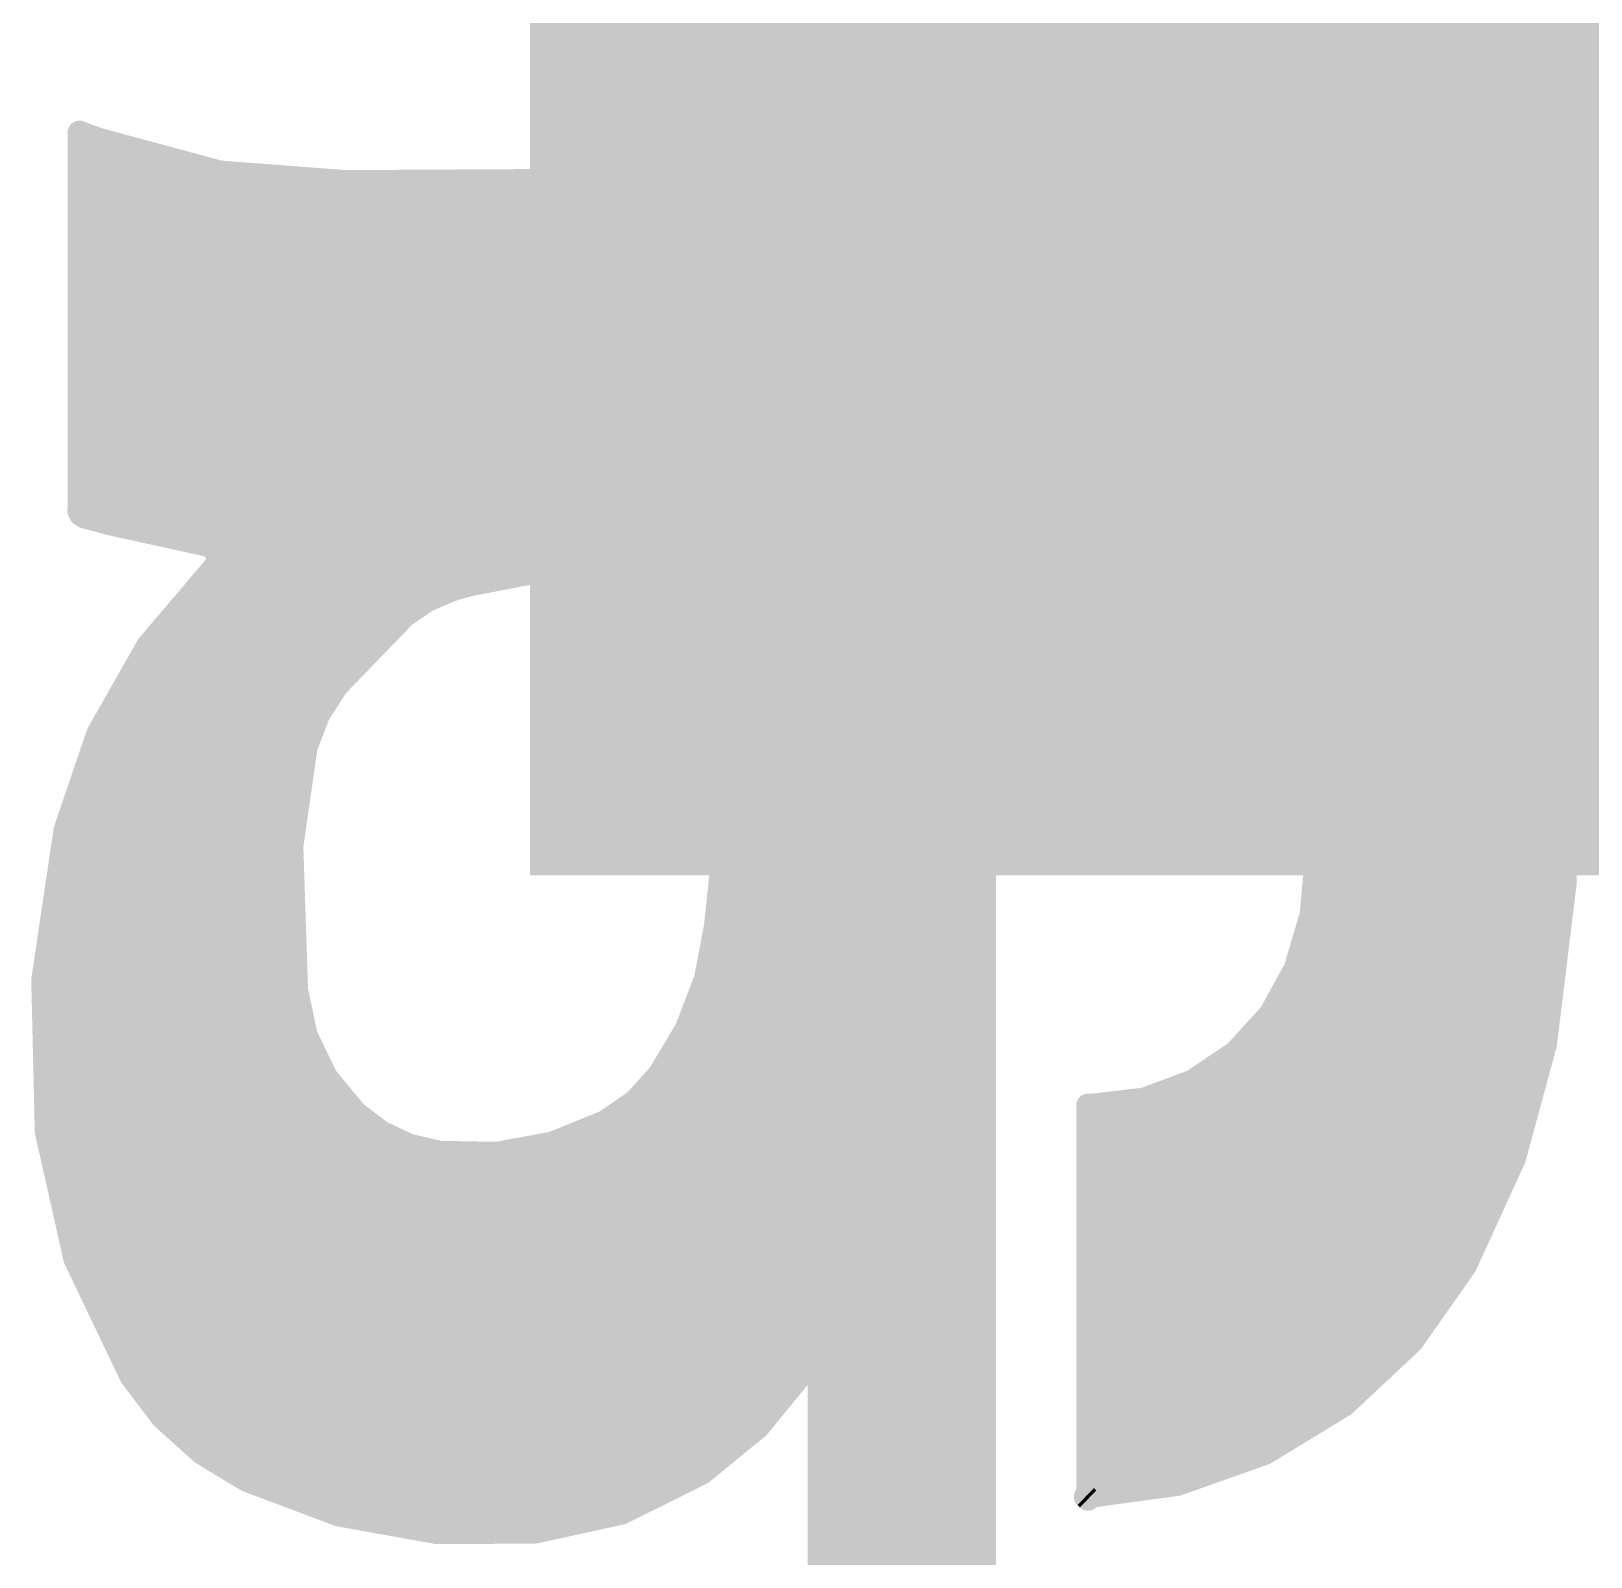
# Model space of a CAD drawing. Extents: x -0.9 to 39.5, y -0.1 to 25.5.
# Drawn here: x 5.792 to 7.474, y 6.465 to 8.11 of the extents above; entities that cross this region are included whole.
import ezdxf

# ---------------------------------------------------------------- set-up
doc = ezdxf.new("R2010")
doc.units = 0
for name, color, linetype in [('1', 12, 'CONTINUOUS'), ('16', 132, 'CONTINUOUS'), ('22', 40, 'CONTINUOUS')]:
    doc.layers.add(name, color=color, linetype=linetype)

# ---------------------------------------------------------------- blocks, each defined once
blk = doc.blocks.new('RECT')
blk.add_solid([(-0.5, -0.5), (0.5, -0.5), (-0.5, 0.5), (0.5, 0.5)])

msp = doc.modelspace()

# ---------------------------------------------------------------- linework, layer by layer
at = {"layer": '16', "const_width": 0.2032}
msp.add_lwpolyline([(6.731, 20.447), (6.731, 4.572)], dxfattribs=at)
at = {"layer": '22', "const_width": 0.0127}
for points in [[(5.8509, 8.001, 1), (5.8381, 8.001)], [(5.8467, 8.007, 1), (5.8423, 7.995)], [(5.8666, 7.9995, 1), (5.8632, 7.9873)], [(5.8627, 7.9874, 1), (5.8671, 7.9994)], [(5.8445, 7.982, 1), (5.8445, 7.9692)], [(5.931, 7.9692, 1), (5.931, 7.982)], [(5.9966, 7.9644, 1), (5.9956, 7.9517)], [(5.9945, 7.9519, 1), (5.9978, 7.9642)], [(5.8445, 7.9566, 1), (5.8445, 7.9439)], [(6.0989, 7.9439, 1), (6.0989, 7.9566)], [(6.1316, 7.954, 1), (6.1316, 7.9414)], [(6.1311, 7.9414, 1), (6.1321, 7.954)], [(6.5723, 7.9502, 1), (6.5595, 7.9502)], [(6.5659, 7.9439, 1), (6.5659, 7.9565)], [(6.5761, 7.9541, 1), (6.5761, 7.9413)], [(6.5825, 7.9477, 1), (6.5697, 7.9477)], [(7.0595, 7.954, 1), (7.0579, 7.9414)], [(7.0587, 7.9413, 1), (7.0587, 7.9541)], [(5.8445, 7.9312, 1), (5.8445, 7.9184)], [(6.5659, 7.9184, 1), (6.5659, 7.9312)], [(6.5761, 7.9312, 1), (6.5761, 7.9184)], [(7.1345, 7.9445, 1), (7.1299, 7.9327)], [(7.1314, 7.9323, 1), (7.133, 7.9449)], [(7.1679, 7.9184, 1), (7.1679, 7.9312)], [(7.205, 7.9171, 1), (7.1976, 7.9067)], [(7.199, 7.906, 1), (7.2036, 7.9178)], [(5.8445, 7.9058, 1), (5.8445, 7.893)], [(6.5659, 7.893, 1), (6.5659, 7.9058)], [(6.5761, 7.9058, 1), (6.5761, 7.893)], [(7.219, 7.893, 1), (7.219, 7.9058)], [(5.8445, 7.8804, 1), (5.8445, 7.8677)], [(6.5659, 7.8677, 1), (6.5659, 7.8804)], [(6.5761, 7.8804, 1), (6.5761, 7.8677)], [(7.255, 7.8677, 1), (7.255, 7.8804)], [(7.2666, 7.8733, 1), (7.257, 7.865)], [(7.2581, 7.864, 1), (7.2655, 7.8744)], [(5.8445, 7.855, 1), (5.8445, 7.8422)], [(6.5659, 7.8422, 1), (6.5659, 7.855)], [(6.5761, 7.855, 1), (6.5761, 7.8422)], [(7.2795, 7.8422, 1), (7.2795, 7.855)], [(5.8445, 7.8296, 1), (5.8445, 7.8168)], [(6.5659, 7.8168, 1), (6.5659, 7.8296)], [(6.5761, 7.8296, 1), (6.5761, 7.8168)], [(7.3013, 7.8168, 1), (7.3013, 7.8296)], [(7.3157, 7.816, 1), (7.3045, 7.81)], [(7.3053, 7.8089, 1), (7.3149, 7.8171)], [(5.8445, 7.8042, 1), (5.8445, 7.7915)], [(6.5659, 7.7915, 1), (6.5659, 7.8042)], [(6.5761, 7.8042, 1), (6.5761, 7.7915)], [(7.3182, 7.7915, 1), (7.3182, 7.8042)], [(5.8445, 7.7788, 1), (5.8445, 7.766)], [(6.5659, 7.766, 1), (6.5659, 7.7788)], [(6.5761, 7.7788, 1), (6.5761, 7.766)], [(7.3317, 7.766, 1), (7.3317, 7.7788)], [(5.8445, 7.7534, 1), (5.8445, 7.7407)], [(6.5659, 7.7407, 1), (6.5659, 7.7534)], [(6.5761, 7.7534, 1), (6.5761, 7.7407)], [(7.3452, 7.7407, 1), (7.3452, 7.7534)], [(5.8445, 7.728, 1), (5.8445, 7.7153)], [(6.5659, 7.7153, 1), (6.5659, 7.728)], [(6.5761, 7.728, 1), (6.5761, 7.7153)], [(7.3587, 7.7153, 1), (7.3587, 7.728)], [(5.8445, 7.7026, 1), (5.8445, 7.6898)], [(6.5659, 7.6898, 1), (6.5659, 7.7026)], [(6.5761, 7.7026, 1), (6.5761, 7.6898)], [(7.3722, 7.6898, 1), (7.3722, 7.7026)], [(5.8445, 7.6772, 1), (5.8445, 7.6645)], [(6.5659, 7.6645, 1), (6.5659, 7.6772)], [(6.5761, 7.6772, 1), (6.5761, 7.6645)], [(7.3855, 7.6845, 1), (7.3733, 7.6808)], [(7.3738, 7.6797, 1), (7.385, 7.6857)], [(7.383, 7.6645, 1), (7.383, 7.6772)], [(5.8445, 7.6518, 1), (5.8445, 7.6391)], [(6.5659, 7.6391, 1), (6.5659, 7.6518)], [(6.5761, 7.6518, 1), (6.5761, 7.6391)], [(7.3906, 7.6391, 1), (7.3906, 7.6518)], [(5.8445, 7.6264, 1), (5.8445, 7.6136)], [(6.5659, 7.6136, 1), (6.5659, 7.6264)], [(6.5761, 7.6264, 1), (6.5761, 7.6136)], [(7.3982, 7.6136, 1), (7.3982, 7.6264)], [(5.8378, 7.5935, 1), (5.8505, 7.5924)], [(5.8498, 7.5958, 1), (5.8385, 7.5901)], [(5.8443, 7.601, 1), (5.8443, 7.5883)], [(5.8381, 7.5971, 1), (5.8509, 7.5971)], [(5.8508, 7.5966, 1), (5.8382, 7.5976)], [(5.8494, 7.5946, 1), (5.8427, 7.5838)], [(5.8513, 7.5931, 1), (5.8479, 7.5809)], [(6.5659, 7.5883, 1), (6.5659, 7.601)], [(6.5761, 7.601, 1), (6.5761, 7.5883)], [(7.4059, 7.5883, 1), (7.4059, 7.601)], [(5.8404, 7.5863, 1), (5.8517, 7.5921)], [(5.8463, 7.5816, 1), (5.8529, 7.5924)], [(5.879, 7.5856, 1), (5.8762, 7.5732)], [(5.8759, 7.5733, 1), (5.8793, 7.5855)], [(5.924, 7.5756, 1), (5.924, 7.5629)], [(5.9842, 7.5623, 1), (5.9792, 7.5507)], [(5.9803, 7.5503, 1), (5.9831, 7.5627)], [(5.9924, 7.5582, 1), (5.9829, 7.5497)], [(5.9851, 7.5481, 1), (5.9902, 7.5598)], [(6.5659, 7.5629, 1), (6.5659, 7.5756)], [(6.5761, 7.5756, 1), (6.5761, 7.5629)], [(7.4135, 7.5629, 1), (7.4135, 7.5756)], [(5.998, 7.5509, 1), (5.9859, 7.5473)], [(5.9935, 7.5502, 1), (5.9935, 7.5374)], [(5.9872, 7.5449, 1), (5.9967, 7.5533)], [(6.0001, 7.542, 1), (5.9875, 7.5438)], [(5.9982, 7.533, 1), (5.9876, 7.54)], [(5.9877, 7.5411, 1), (5.9999, 7.5447)], [(6.4821, 7.5477, 1), (6.4821, 7.535)], [(6.4825, 7.535, 1), (6.4817, 7.5476)], [(6.5659, 7.5374, 1), (6.5659, 7.5502)], [(6.5659, 7.535, 1), (6.5659, 7.5477)], [(6.5761, 7.5502, 1), (6.5761, 7.5374)], [(6.5761, 7.5477, 1), (6.5761, 7.535)], [(6.6434, 7.5413, 1), (6.6307, 7.5413)], [(6.6405, 7.5309, 1), (6.6335, 7.5415)], [(6.637, 7.535, 1), (6.637, 7.5477)], [(6.9329, 7.5466, 1), (6.9329, 7.5339)], [(6.9342, 7.5341, 1), (6.9316, 7.5465)], [(6.9901, 7.5465, 1), (6.9875, 7.5341)], [(6.9888, 7.5339, 1), (6.9888, 7.5466)], [(7.4282, 7.5421, 1), (7.4156, 7.5405)], [(7.4158, 7.5395, 1), (7.428, 7.5431)], [(7.4211, 7.5374, 1), (7.4211, 7.5502)], [(5.984, 7.5346, 1), (5.9946, 7.5276)], [(5.9941, 7.527, 1), (5.9845, 7.5352)], [(5.9866, 7.5374, 1), (5.9991, 7.5356)], [(6.3716, 7.5406, 1), (6.3724, 7.5279)], [(6.3732, 7.528, 1), (6.3707, 7.5405)], [(6.5595, 7.5413, 1), (6.5723, 7.5413)], [(6.5697, 7.5413, 1), (6.5825, 7.5413)], [(6.6141, 7.5287, 1), (6.6211, 7.5181)], [(6.6223, 7.5191, 1), (6.6128, 7.5276)], [(6.6307, 7.5362, 1), (6.6434, 7.5362)], [(6.8637, 7.5292, 1), (6.8688, 7.5175)], [(6.8699, 7.5181, 1), (6.8627, 7.5286)], [(6.877, 7.5348, 1), (6.8796, 7.5224)], [(6.8808, 7.5228, 1), (6.8758, 7.5344)], [(7.046, 7.5344, 1), (7.0408, 7.5228)], [(7.0421, 7.5224, 1), (7.0447, 7.5348)], [(5.9785, 7.5248, 1), (5.9785, 7.5121)], [(6.2441, 7.5143, 1), (6.2477, 7.5021)], [(6.2484, 7.5024, 1), (6.2434, 7.514)], [(6.2624, 7.5195, 1), (6.2648, 7.5071)], [(6.2654, 7.5072, 1), (6.2618, 7.5194)], [(6.29, 7.5121, 1), (6.29, 7.5248)], [(6.5973, 7.5103, 1), (6.6067, 7.5018)], [(6.6076, 7.5032, 1), (6.5964, 7.509)], [(6.6131, 7.5248, 1), (6.6131, 7.5121)], [(6.8519, 7.5211, 1), (6.8591, 7.5107)], [(6.8602, 7.5116, 1), (6.8508, 7.5202)], [(6.8591, 7.5121, 1), (6.8591, 7.5248)], [(7.0664, 7.5248, 1), (7.0664, 7.5121)], [(7.0808, 7.5188, 1), (7.0735, 7.5085)], [(7.0746, 7.5078, 1), (7.0797, 7.5194)], [(7.4249, 7.5121, 1), (7.4249, 7.5248)], [(5.9569, 7.4994, 1), (5.9569, 7.4867)], [(6.2166, 7.5026, 1), (6.2216, 7.4909)], [(6.2137, 7.4867, 1), (6.2137, 7.4994)], [(6.2227, 7.4915, 1), (6.2155, 7.502)], [(6.5974, 7.4836, 1), (6.5852, 7.4872)], [(6.5952, 7.4994, 1), (6.5952, 7.4867)], [(6.833, 7.4822, 1), (6.822, 7.4886)], [(6.8345, 7.4867, 1), (6.8345, 7.4994)], [(7.106, 7.4994, 1), (7.106, 7.4867)], [(7.1119, 7.4965, 1), (7.1025, 7.4879)], [(7.1035, 7.487, 1), (7.1109, 7.4973)], [(7.4283, 7.4867, 1), (7.4283, 7.4994)], [(6.1915, 7.4855, 1), (6.1987, 7.4751)], [(6.1997, 7.4759, 1), (6.1905, 7.4847)], [(6.5857, 7.4883, 1), (6.5969, 7.4825)], [(6.8228, 7.4897, 1), (6.8322, 7.4811)], [(5.9353, 7.474, 1), (5.9353, 7.4612)], [(6.1828, 7.4612, 1), (6.1828, 7.474)], [(6.586, 7.474, 1), (6.586, 7.4612)], [(6.8172, 7.4612, 1), (6.8172, 7.474)], [(7.13, 7.474, 1), (7.13, 7.4612)], [(7.1377, 7.4684, 1), (7.1269, 7.4618)], [(7.1276, 7.4608, 1), (7.137, 7.4694)], [(7.4316, 7.4612, 1), (7.4316, 7.474)], [(5.9153, 7.4486, 1), (5.9153, 7.4359)], [(5.9136, 7.4519, 1), (5.9233, 7.4437)], [(5.924, 7.4447, 1), (5.9129, 7.4509)], [(6.1583, 7.4359, 1), (6.1583, 7.4486)], [(6.5784, 7.4486, 1), (6.5784, 7.4359)], [(6.796, 7.4436, 1), (6.8071, 7.4372)], [(6.8075, 7.4383, 1), (6.7956, 7.4425)], [(6.8026, 7.4359, 1), (6.8026, 7.4486)], [(7.1463, 7.4486, 1), (7.1463, 7.4359)], [(7.435, 7.4359, 1), (7.435, 7.4486)], [(7.1588, 7.4337, 1), (7.1469, 7.4293)], [(7.1474, 7.4282, 1), (7.1583, 7.4348)], [(5.9009, 7.4232, 1), (5.9009, 7.4104)], [(6.1168, 7.4085, 1), (6.126, 7.3997)], [(6.1268, 7.4007, 1), (6.116, 7.4075)], [(6.1337, 7.4104, 1), (6.1337, 7.4232)], [(6.5708, 7.4232, 1), (6.5708, 7.4104)], [(6.7932, 7.4104, 1), (6.7932, 7.4232)], [(7.1583, 7.4232, 1), (7.1583, 7.4104)], [(7.4384, 7.4104, 1), (7.4384, 7.4232)], [(5.8865, 7.3978, 1), (5.8865, 7.385)], [(6.1134, 7.385, 1), (6.1134, 7.3978)], [(6.5688, 7.3879, 1), (6.5563, 7.39)], [(6.5565, 7.3908, 1), (6.5686, 7.3872)], [(6.5633, 7.3978, 1), (6.5633, 7.385)], [(6.7906, 7.3903, 1), (6.778, 7.3925)], [(6.7783, 7.3935, 1), (6.7903, 7.3893)], [(6.7843, 7.385, 1), (6.7843, 7.3978)], [(7.1729, 7.3957, 1), (7.1603, 7.3936)], [(7.1606, 7.3924, 1), (7.1725, 7.3969)], [(7.1671, 7.3978, 1), (7.1671, 7.385)], [(7.4417, 7.385, 1), (7.4417, 7.3978)], [(6.0962, 7.3762, 1), (6.1069, 7.3694)], [(6.1075, 7.3705, 1), (6.0956, 7.375)], [(5.8705, 7.3507, 1), (5.8585, 7.3548)], [(5.872, 7.3724, 1), (5.872, 7.3597)], [(6.099, 7.3597, 1), (6.099, 7.3724)], [(6.5586, 7.3724, 1), (6.5586, 7.3597)], [(6.7799, 7.3597, 1), (6.7799, 7.3724)], [(7.1713, 7.3724, 1), (7.1713, 7.3597)], [(7.1793, 7.356, 1), (7.1667, 7.3556)], [(7.4512, 7.3675, 1), (7.4385, 7.3674)], [(7.4386, 7.3666, 1), (7.4512, 7.3683)], [(7.4449, 7.3597, 1), (7.4449, 7.3724)], [(5.8604, 7.347, 1), (5.8604, 7.3342)], [(5.859, 7.3559, 1), (5.87, 7.3496)], [(6.0947, 7.3372, 1), (6.0821, 7.339)], [(6.0825, 7.3404, 1), (6.0943, 7.3358)], [(6.0894, 7.3342, 1), (6.0894, 7.347)], [(6.5543, 7.347, 1), (6.5543, 7.3342)], [(6.7755, 7.3342, 1), (6.7755, 7.347)], [(7.1667, 7.3548, 1), (7.1793, 7.3568)], [(7.1736, 7.347, 1), (7.1736, 7.3342)], [(7.445, 7.3342, 1), (7.445, 7.347)], [(5.8517, 7.3216, 1), (5.8517, 7.3088)], [(6.0851, 7.3088, 1), (6.0851, 7.3216)], [(6.5499, 7.3216, 1), (6.5499, 7.3088)], [(6.7712, 7.3088, 1), (6.7712, 7.3216)], [(7.1745, 7.3216, 1), (7.1745, 7.3088)], [(7.4451, 7.3088, 1), (7.4451, 7.3216)], [(5.8431, 7.2962, 1), (5.8431, 7.2835)], [(6.0815, 7.2835, 1), (6.0815, 7.2962)], [(6.5456, 7.2962, 1), (6.5456, 7.2835)], [(6.5393, 7.2909, 1), (6.5519, 7.2887)], [(6.5519, 7.2891, 1), (6.5393, 7.2905)], [(6.7668, 7.2835, 1), (6.7668, 7.2962)], [(7.1754, 7.2962, 1), (7.1754, 7.2835)], [(7.4453, 7.2835, 1), (7.4453, 7.2962)], [(5.8345, 7.2708, 1), (5.8345, 7.258)], [(6.0778, 7.258, 1), (6.0778, 7.2708)], [(6.5429, 7.2708, 1), (6.5429, 7.258)], [(6.7552, 7.2604, 1), (6.7678, 7.2582)], [(6.7678, 7.2586, 1), (6.7552, 7.26)], [(6.7624, 7.258, 1), (6.7624, 7.2708)], [(7.1763, 7.2708, 1), (7.1763, 7.258)], [(7.4454, 7.258, 1), (7.4454, 7.2708)], [(5.8278, 7.2454, 1), (5.8278, 7.2327)], [(5.8233, 7.2512, 1), (5.8353, 7.2472)], [(5.8356, 7.2483, 1), (5.823, 7.2501)], [(6.0742, 7.2327, 1), (6.0742, 7.2454)], [(6.5402, 7.2454, 1), (6.5402, 7.2327)], [(6.7594, 7.2327, 1), (6.7594, 7.2454)], [(7.1773, 7.2454, 1), (7.1773, 7.2327)], [(7.4455, 7.2327, 1), (7.4455, 7.2454)], [(6.0794, 7.2316, 1), (6.0668, 7.2312)], [(6.0668, 7.2323, 1), (6.0794, 7.2305)], [(7.1843, 7.2181, 1), (7.1717, 7.2193)], [(5.824, 7.22, 1), (5.824, 7.2073)], [(6.0737, 7.2073, 1), (6.0737, 7.22)], [(6.5375, 7.22, 1), (6.5375, 7.2073)], [(6.7568, 7.2073, 1), (6.7568, 7.22)], [(7.1775, 7.22, 1), (7.1775, 7.2073)], [(7.1717, 7.2185, 1), (7.1843, 7.2189)], [(7.4456, 7.2073, 1), (7.4456, 7.22)], [(5.8202, 7.1946, 1), (5.8202, 7.1818)], [(6.0745, 7.1818, 1), (6.0745, 7.1946)], [(6.5349, 7.1946, 1), (6.5349, 7.1818)], [(6.7541, 7.1818, 1), (6.7541, 7.1946)], [(7.1752, 7.1946, 1), (7.1752, 7.1818)], [(7.452, 7.1913, 1), (7.4394, 7.1928)], [(7.4394, 7.192, 1), (7.4521, 7.1921)], [(7.4453, 7.1818, 1), (7.4453, 7.1946)], [(5.8164, 7.1692, 1), (5.8164, 7.1565)], [(6.0754, 7.1565, 1), (6.0754, 7.1692)], [(6.5322, 7.1692, 1), (6.5322, 7.1565)], [(6.7515, 7.1565, 1), (6.7515, 7.1692)], [(7.1661, 7.1585, 1), (7.1788, 7.1573)], [(7.1785, 7.1561, 1), (7.1664, 7.1597)], [(7.1729, 7.1692, 1), (7.1729, 7.1565)], [(7.4421, 7.1565, 1), (7.4421, 7.1692)], [(5.8126, 7.1438, 1), (5.8126, 7.1311)], [(6.0762, 7.1311, 1), (6.0762, 7.1438)], [(6.5288, 7.1438, 1), (6.5288, 7.1311)], [(6.524, 7.1457, 1), (6.5366, 7.1443)], [(6.5365, 7.1438, 1), (6.5241, 7.1462)], [(6.7489, 7.1311, 1), (6.7489, 7.1438)], [(7.1664, 7.1438, 1), (7.1664, 7.1311)], [(7.439, 7.1311, 1), (7.439, 7.1438)], [(5.8088, 7.1184, 1), (5.8088, 7.1056)], [(6.077, 7.1056, 1), (6.077, 7.1184)], [(6.524, 7.1184, 1), (6.524, 7.1056)], [(6.7462, 7.1056, 1), (6.7462, 7.1184)], [(7.1608, 7.0962, 1), (7.1496, 7.1024)], [(7.1589, 7.1184, 1), (7.1589, 7.1056)], [(7.4359, 7.1056, 1), (7.4359, 7.1184)], [(5.8115, 7.0876, 1), (5.7988, 7.0873)], [(5.8052, 7.093, 1), (5.8052, 7.0803)], [(5.7989, 7.0884, 1), (5.8115, 7.0865)], [(6.0779, 7.0803, 1), (6.0779, 7.093)], [(6.5188, 7.093, 1), (6.5188, 7.0803)], [(6.5132, 7.0896, 1), (6.5257, 7.0872)], [(6.5254, 7.0861, 1), (6.5135, 7.0906)], [(6.7436, 7.0803, 1), (6.7436, 7.093)], [(7.1482, 7.093, 1), (7.1482, 7.0803)], [(7.1491, 7.1011, 1), (7.1613, 7.0975)], [(7.4328, 7.0803, 1), (7.4328, 7.093)], [(6.0844, 7.0777, 1), (6.072, 7.0751)], [(6.0719, 7.0762, 1), (6.0845, 7.0766)], [(5.8058, 7.0676, 1), (5.8058, 7.0549)], [(6.0814, 7.0549, 1), (6.0814, 7.0676)], [(6.5091, 7.0676, 1), (6.5091, 7.0549)], [(6.741, 7.0549, 1), (6.741, 7.0676)], [(7.133, 7.0461, 1), (7.1236, 7.0547)], [(7.1343, 7.0676, 1), (7.1343, 7.0549)], [(7.4297, 7.0549, 1), (7.4297, 7.0676)], [(5.8064, 7.0422, 1), (5.8064, 7.0294)], [(6.0868, 7.0294, 1), (6.0868, 7.0422)], [(6.4995, 7.0422, 1), (6.4995, 7.0294)], [(6.5044, 7.0312, 1), (6.4935, 7.0378)], [(6.7323, 7.039, 1), (6.7449, 7.0376)], [(6.7448, 7.0372, 1), (6.7324, 7.0394)], [(6.7382, 7.0294, 1), (6.7382, 7.0422)], [(7.115, 7.0422, 1), (7.115, 7.0294)], [(7.1228, 7.0535, 1), (7.1339, 7.0473)], [(7.4266, 7.0294, 1), (7.4266, 7.0422)], [(6.0942, 7.0305, 1), (6.0828, 7.0249)], [(6.0823, 7.0264, 1), (6.0947, 7.029)], [(6.493, 7.0368, 1), (6.5049, 7.0322)], [(7.4305, 7.0163, 1), (7.4183, 7.0197)], [(5.807, 7.0168, 1), (5.807, 7.0041)], [(6.0968, 7.0041, 1), (6.0968, 7.0168)], [(6.4846, 7.0168, 1), (6.4846, 7.0041)], [(6.7336, 7.0041, 1), (6.7336, 7.0168)], [(7.086, 7.0135, 1), (7.0954, 7.0049)], [(7.0918, 7.0168, 1), (7.0918, 7.0041)], [(7.0942, 7.0039, 1), (7.0871, 7.0145)], [(7.4181, 7.0188, 1), (7.4307, 7.0172)], [(7.4223, 7.0041, 1), (7.4223, 7.0168)], [(5.8076, 6.9914, 1), (5.8076, 6.9787)], [(6.115, 6.9869, 1), (6.1052, 6.9788)], [(6.109, 6.9787, 1), (6.109, 6.9914)], [(6.4639, 6.9883, 1), (6.4749, 6.9817)], [(6.4694, 6.9914, 1), (6.4694, 6.9787)], [(6.4741, 6.9807, 1), (6.4647, 6.9893)], [(6.729, 6.9787, 1), (6.729, 6.9914)], [(7.0548, 6.9914, 1), (7.0548, 6.9787)], [(7.4154, 6.9787, 1), (7.4154, 6.9914)], [(6.1044, 6.9801, 1), (6.1158, 6.9856)], [(7.0409, 6.9833, 1), (7.048, 6.9727)], [(7.0466, 6.9721, 1), (7.0422, 6.984)], [(5.8082, 6.966, 1), (5.8082, 6.9532)], [(6.1292, 6.9532, 1), (6.1292, 6.966)], [(6.4384, 6.9605, 1), (6.4478, 6.952)], [(6.4467, 6.951, 1), (6.4395, 6.9615)], [(6.4462, 6.966, 1), (6.4462, 6.9532)], [(6.7244, 6.9532, 1), (6.7244, 6.966)], [(6.9381, 6.952, 1), (6.9253, 6.952)], [(6.9317, 6.9584, 1), (6.9317, 6.9456)], [(6.936, 6.9583, 1), (6.9374, 6.9457)], [(6.9367, 6.9456, 1), (6.9367, 6.9584)], [(6.9899, 6.9645, 1), (6.9943, 6.9526)], [(6.9949, 6.966, 1), (6.9949, 6.9532)], [(6.9929, 6.9523, 1), (6.9914, 6.9649)], [(7.4085, 6.9532, 1), (7.4085, 6.966)], [(5.8088, 6.9406, 1), (5.8088, 6.9279)], [(6.1456, 6.9494, 1), (6.1378, 6.9394)], [(6.1368, 6.9404, 1), (6.1466, 6.9484)], [(6.155, 6.9279, 1), (6.155, 6.9406)], [(6.411, 6.9406, 1), (6.411, 6.9279)], [(6.4074, 6.9394, 1), (6.4146, 6.929)], [(6.4134, 6.9283, 1), (6.4086, 6.9401)], [(6.7198, 6.9279, 1), (6.7198, 6.9406)], [(6.9317, 6.9406, 1), (6.9317, 6.9279)], [(7.4016, 6.9279, 1), (7.4016, 6.9406)], [(5.8152, 6.9254, 1), (5.8028, 6.9226)], [(5.8027, 6.9239, 1), (5.8153, 6.9241)], [(6.1716, 6.9293, 1), (6.1661, 6.9178)], [(6.165, 6.9185, 1), (6.1727, 6.9286)], [(5.8124, 6.9152, 1), (5.8124, 6.9024)], [(6.2013, 6.9151, 1), (6.1984, 6.9027)], [(6.1971, 6.9032, 1), (6.2025, 6.9146)], [(6.2003, 6.9024, 1), (6.2003, 6.9152)], [(6.2333, 6.9075, 1), (6.2331, 6.8949)], [(6.2318, 6.895, 1), (6.2346, 6.9074)], [(6.2931, 6.9063, 1), (6.2955, 6.8938)], [(6.2942, 6.8937, 1), (6.2944, 6.9064)], [(6.3413, 6.9152, 1), (6.3413, 6.9024)], [(6.352, 6.9171, 1), (6.3568, 6.9053)], [(6.3555, 6.905, 1), (6.3532, 6.9175)], [(6.7152, 6.9024, 1), (6.7152, 6.9152)], [(6.9317, 6.9152, 1), (6.9317, 6.9024)], [(7.3947, 6.9024, 1), (7.3947, 6.9152)], [(5.8181, 6.8898, 1), (5.8181, 6.877)], [(6.7168, 6.8826, 1), (6.7048, 6.8866)], [(6.7104, 6.877, 1), (6.7104, 6.8898)], [(6.9317, 6.8898, 1), (6.9317, 6.877)], [(7.3849, 6.8968, 1), (7.3971, 6.8935)], [(7.3968, 6.8925, 1), (7.3852, 6.8978)], [(7.3856, 6.877, 1), (7.3856, 6.8898)], [(6.7046, 6.8857, 1), (6.7171, 6.8835)], [(5.8238, 6.8644, 1), (5.8238, 6.8517)], [(6.7021, 6.8517, 1), (6.7021, 6.8644)], [(6.9317, 6.8644, 1), (6.9317, 6.8517)], [(7.374, 6.8517, 1), (7.374, 6.8644)], [(5.8295, 6.839, 1), (5.8295, 6.8262)], [(6.6939, 6.8262, 1), (6.6939, 6.839)], [(6.9317, 6.839, 1), (6.9317, 6.8262)], [(7.3624, 6.8262, 1), (7.3624, 6.839)], [(5.8353, 6.8136, 1), (5.8353, 6.8008)], [(6.6856, 6.8008, 1), (6.6856, 6.8136)], [(6.9317, 6.8136, 1), (6.9317, 6.8008)], [(7.3508, 6.8008, 1), (7.3508, 6.8136)], [(5.8456, 6.7895, 1), (5.8341, 6.7841)], [(5.8336, 6.7854, 1), (5.846, 6.7882)], [(5.8422, 6.7882, 1), (5.8422, 6.7755)], [(6.6773, 6.7755, 1), (6.6773, 6.7882)], [(6.9317, 6.7882, 1), (6.9317, 6.7755)], [(7.3433, 6.7756, 1), (7.3329, 6.783)], [(7.3392, 6.7755, 1), (7.3392, 6.7882)], [(7.3323, 6.7819, 1), (7.3439, 6.7767)], [(5.8543, 6.7628, 1), (5.8543, 6.75)], [(6.669, 6.75, 1), (6.669, 6.7628)], [(6.9317, 6.7628, 1), (6.9317, 6.75)], [(7.322, 6.75, 1), (7.322, 6.7628)], [(5.8665, 6.7374, 1), (5.8665, 6.7247)], [(6.6564, 6.7381, 1), (6.6684, 6.7341)], [(6.668, 6.7331, 1), (6.6568, 6.7391)], [(6.6597, 6.7247, 1), (6.6597, 6.7374)], [(6.9317, 6.7374, 1), (6.9317, 6.7247)], [(7.3042, 6.7247, 1), (7.3042, 6.7374)], [(5.8786, 6.712, 1), (5.8786, 6.6993)], [(6.6464, 6.6993, 1), (6.6464, 6.712)], [(6.9317, 6.712, 1), (6.9317, 6.6993)], [(7.285, 6.6929, 1), (7.2763, 6.7022)], [(7.2863, 6.6993, 1), (7.2863, 6.712)], [(5.8907, 6.6866, 1), (5.8907, 6.6738)], [(6.633, 6.6738, 1), (6.633, 6.6866)], [(6.9317, 6.6866, 1), (6.9317, 6.6738)], [(7.2621, 6.6738, 1), (7.2621, 6.6866)], [(7.2754, 6.7012, 1), (7.2858, 6.6939)], [(6.6202, 6.6694, 1), (6.6314, 6.6635)], [(6.6307, 6.6624, 1), (6.6209, 6.6705)], [(5.9055, 6.6637, 1), (5.8953, 6.6561)], [(5.8947, 6.6572, 1), (5.9061, 6.6626)], [(5.9043, 6.6612, 1), (5.9043, 6.6485)], [(6.6163, 6.6485, 1), (6.6163, 6.6612)], [(6.9317, 6.6612, 1), (6.9317, 6.6485)], [(7.235, 6.6485, 1), (7.235, 6.6612)], [(5.9236, 6.6358, 1), (5.9236, 6.6231)], [(6.5956, 6.6231, 1), (6.5956, 6.6358)], [(6.9317, 6.6358, 1), (6.9317, 6.6231)], [(7.211, 6.6238, 1), (7.2044, 6.6346)], [(7.2079, 6.6231, 1), (7.2079, 6.6358)], [(5.9389, 6.6197, 1), (5.9304, 6.6103)], [(5.9296, 6.6112, 1), (5.9397, 6.6189)], [(7.2033, 6.6338, 1), (7.212, 6.6246)], [(5.9469, 6.6104, 1), (5.9469, 6.5976)], [(6.5711, 6.6095, 1), (6.581, 6.6015)], [(6.5801, 6.6006, 1), (6.572, 6.6104)], [(6.5742, 6.5976, 1), (6.5742, 6.6104)], [(6.9317, 6.6104, 1), (6.9317, 6.5976)], [(7.1663, 6.5976, 1), (7.1663, 6.6104)], [(5.9752, 6.585, 1), (5.9752, 6.5723)], [(6.5431, 6.5723, 1), (6.5431, 6.585)], [(6.9317, 6.585, 1), (6.9317, 6.5723)], [(7.1245, 6.5723, 1), (7.1245, 6.585)], [(5.9799, 6.5827, 1), (5.9733, 6.5719)], [(5.9724, 6.5726, 1), (5.9808, 6.582)], [(7.119, 6.5827, 1), (7.1256, 6.5718)], [(7.1244, 6.5713, 1), (7.1202, 6.5832)], [(6.0165, 6.5596, 1), (6.0165, 6.5469)], [(6.0271, 6.554, 1), (6.0227, 6.5422)], [(6.0216, 6.5427, 1), (6.0282, 6.5535)], [(6.5111, 6.5606, 1), (6.5191, 6.5508)], [(6.5101, 6.5469, 1), (6.5101, 6.5596)], [(6.5179, 6.55, 1), (6.5123, 6.5614)], [(6.9317, 6.5596, 1), (6.9317, 6.5469)], [(7.029, 6.5375, 1), (7.0273, 6.5501)], [(7.0546, 6.5469, 1), (7.0546, 6.5596)], [(6.079, 6.5342, 1), (6.079, 6.5214)], [(6.459, 6.5214, 1), (6.459, 6.5342)], [(6.9282, 6.5366, 1), (6.93, 6.524)], [(6.9335, 6.5349, 1), (6.9247, 6.5257)], [(7.026, 6.5498, 1), (7.0303, 6.5378)], [(6.1254, 6.517, 1), (6.1231, 6.5045)], [(6.122, 6.5048, 1), (6.1265, 6.5167)], [(6.426, 6.5185, 1), (6.4317, 6.5071)], [(6.4302, 6.5066, 1), (6.4275, 6.519)], [(6.9253, 6.5278, 1), (6.9381, 6.5278)], [(6.9273, 6.5232, 1), (6.9361, 6.5324)], [(6.1708, 6.5088, 1), (6.1708, 6.4961)], [(6.3814, 6.4961, 1), (6.3814, 6.5088)], [(6.2287, 6.4983, 1), (6.2287, 6.4856)], [(6.2276, 6.4857, 1), (6.2298, 6.4982)], [(6.3334, 6.4984, 1), (6.3362, 6.486)], [(6.3348, 6.4859, 1), (6.3348, 6.4985)]]:
    msp.add_lwpolyline(points, format="xyb", dxfattribs=at)
at = {"layer": '22', "const_width": 0.0254}
for points in [[(5.8445, 7.5971), (5.8445, 8.001)], [(5.8445, 8.001), (5.8649, 7.9934)], [(5.8649, 7.9934), (5.9961, 7.958)], [(5.8445, 7.9756), (5.931, 7.9756)], [(5.9961, 7.958), (6.1316, 7.9477)], [(5.8445, 7.9502), (6.0989, 7.9502)], [(6.1316, 7.9477), (6.5659, 7.9502)], [(6.5659, 7.9502), (6.5659, 7.5413)], [(6.5761, 7.5413), (6.5761, 7.9477)], [(6.5761, 7.9477), (7.0587, 7.9477)], [(7.0587, 7.9477), (7.1322, 7.9386)], [(5.8445, 7.9248), (6.5659, 7.9248)], [(6.5761, 7.9248), (7.1679, 7.9248)], [(7.1322, 7.9386), (7.2013, 7.9119)], [(7.2013, 7.9119), (7.2618, 7.8692)], [(5.8445, 7.8994), (6.5659, 7.8994)], [(6.5761, 7.8994), (7.219, 7.8994)], [(5.8445, 7.874), (6.5659, 7.874)], [(6.5761, 7.874), (7.255, 7.874)], [(7.2618, 7.8692), (7.3101, 7.813)], [(5.8445, 7.8486), (6.5659, 7.8486)], [(6.5761, 7.8486), (7.2795, 7.8486)], [(5.8445, 7.8232), (6.5659, 7.8232)], [(6.5761, 7.8232), (7.3013, 7.8232)], [(7.3101, 7.813), (7.3794, 7.6827)], [(5.8445, 7.7978), (6.5659, 7.7978)], [(6.5761, 7.7978), (7.3182, 7.7978)], [(5.8445, 7.7724), (6.5659, 7.7724)], [(6.5761, 7.7724), (7.3317, 7.7724)], [(5.8445, 7.747), (6.5659, 7.747)], [(6.5761, 7.747), (7.3452, 7.747)], [(5.8445, 7.7216), (6.5659, 7.7216)], [(6.5761, 7.7216), (7.3587, 7.7216)], [(5.8445, 7.6962), (6.5659, 7.6962)], [(6.5761, 7.6962), (7.3722, 7.6962)], [(5.8445, 7.6708), (6.5659, 7.6708)], [(6.5761, 7.6708), (7.383, 7.6708)], [(7.3794, 7.6827), (7.4219, 7.5413)], [(5.8445, 7.6454), (6.5659, 7.6454)], [(6.5761, 7.6454), (7.3906, 7.6454)], [(5.8445, 7.62), (6.5659, 7.62)], [(6.5761, 7.62), (7.3982, 7.62)], [(5.8441, 7.5929), (5.8445, 7.5971)], [(5.846, 7.5892), (5.8441, 7.5929)], [(5.8443, 7.5946), (6.5659, 7.5946)], [(5.8496, 7.587), (5.846, 7.5892)], [(5.8776, 7.5794), (5.8496, 7.587)], [(6.5761, 7.5946), (7.4059, 7.5946)], [(5.9817, 7.5565), (5.8776, 7.5794)], [(5.924, 7.5692), (6.5659, 7.5692)], [(5.9876, 7.5539), (5.9817, 7.5565)], [(5.9919, 7.5491), (5.9876, 7.5539)], [(6.5761, 7.5692), (7.4135, 7.5692)], [(5.9893, 7.5311), (5.9929, 7.5365)], [(5.9938, 7.5429), (5.9919, 7.5491)], [(5.9929, 7.5365), (5.9938, 7.5429)], [(5.9935, 7.5438), (6.5659, 7.5438)], [(6.4821, 7.5413), (6.372, 7.5343)], [(6.5659, 7.5413), (6.4821, 7.5413)], [(6.5761, 7.5438), (7.4211, 7.5438)], [(6.637, 7.5413), (6.5761, 7.5413)], [(6.6176, 7.5234), (6.637, 7.5362)], [(6.637, 7.5362), (6.637, 7.5413)], [(6.9329, 7.5403), (6.8783, 7.5286)], [(6.9888, 7.5403), (6.9329, 7.5403)], [(7.0434, 7.5286), (6.9888, 7.5403)], [(7.4219, 7.5413), (7.4449, 7.3674)], [(5.9185, 7.4478), (5.9893, 7.5311)], [(6.372, 7.5343), (6.2636, 7.5133)], [(6.602, 7.5061), (6.6176, 7.5234)], [(6.8663, 7.5233), (6.8555, 7.5159)], [(6.8783, 7.5286), (6.8663, 7.5233)], [(7.0772, 7.5136), (7.0434, 7.5286)], [(5.9785, 7.5184), (6.29, 7.5184)], [(6.2459, 7.5082), (6.2191, 7.4967)], [(6.2636, 7.5133), (6.2459, 7.5082)], [(6.5913, 7.4854), (6.602, 7.5061)], [(6.6131, 7.5184), (6.8591, 7.5184)], [(6.8555, 7.5159), (6.8275, 7.4854)], [(7.0664, 7.5184), (7.4249, 7.5184)], [(7.1072, 7.4922), (7.0772, 7.5136)], [(5.9569, 7.493), (6.2137, 7.493)], [(6.2191, 7.4967), (6.1951, 7.4803)], [(6.5625, 7.389), (6.5913, 7.4854)], [(6.5952, 7.493), (6.8345, 7.493)], [(6.8275, 7.4854), (6.8016, 7.4404)], [(7.106, 7.493), (7.4283, 7.493)], [(7.1323, 7.4651), (7.1072, 7.4922)], [(6.1951, 7.4803), (6.1214, 7.4041)], [(5.9353, 7.4676), (6.1828, 7.4676)], [(6.586, 7.4676), (6.8172, 7.4676)], [(7.13, 7.4676), (7.4316, 7.4676)], [(7.1529, 7.4315), (7.1323, 7.4651)], [(5.8645, 7.3527), (5.9185, 7.4478)], [(5.9153, 7.4422), (6.1583, 7.4422)], [(6.5784, 7.4422), (6.8026, 7.4422)], [(6.8016, 7.4404), (6.7843, 7.3914)], [(7.1463, 7.4422), (7.435, 7.4422)], [(7.1666, 7.3946), (7.1529, 7.4315)], [(5.9009, 7.4168), (6.1337, 7.4168)], [(6.1214, 7.4041), (6.1016, 7.3728)], [(6.5708, 7.4168), (6.7932, 7.4168)], [(7.1583, 7.4168), (7.4384, 7.4168)], [(5.8865, 7.3914), (6.1134, 7.3914)], [(6.5456, 7.2898), (6.5625, 7.389)], [(6.5633, 7.3914), (6.7843, 7.3914)], [(6.7843, 7.3914), (6.7615, 7.2593)], [(7.173, 7.3558), (7.1666, 7.3946)], [(7.1671, 7.3914), (7.4417, 7.3914)], [(6.1016, 7.3728), (6.0884, 7.3381)], [(5.8293, 7.2492), (5.8645, 7.3527)], [(5.872, 7.366), (6.099, 7.366)], [(6.5586, 7.366), (6.7799, 7.366)], [(7.1713, 7.366), (7.4449, 7.366)], [(7.178, 7.2187), (7.173, 7.3558)], [(7.4449, 7.3674), (7.4457, 7.1921)], [(5.8604, 7.3406), (6.0894, 7.3406)], [(6.0884, 7.3381), (6.0731, 7.2314)], [(6.5543, 7.3406), (6.7755, 7.3406)], [(7.1736, 7.3406), (7.445, 7.3406)], [(5.8517, 7.3152), (6.0851, 7.3152)], [(6.5499, 7.3152), (6.7712, 7.3152)], [(7.1745, 7.3152), (7.4451, 7.3152)], [(5.8431, 7.2898), (6.0815, 7.2898)], [(6.5303, 7.145), (6.5456, 7.2898)], [(6.5456, 7.2898), (6.7668, 7.2898)], [(7.1754, 7.2898), (7.4453, 7.2898)], [(5.8345, 7.2644), (6.0778, 7.2644)], [(6.5429, 7.2644), (6.7624, 7.2644)], [(6.7615, 7.2593), (6.7386, 7.0383)], [(7.1763, 7.2644), (7.4454, 7.2644)], [(5.8052, 7.0875), (5.8293, 7.2492)], [(5.8278, 7.239), (6.0742, 7.239)], [(6.5402, 7.239), (6.7594, 7.239)], [(7.1773, 7.239), (7.4455, 7.239)], [(6.0731, 7.2314), (6.0782, 7.0764)], [(7.1725, 7.1579), (7.178, 7.2187)], [(5.824, 7.2136), (6.0737, 7.2136)], [(6.5375, 7.2136), (6.7568, 7.2136)], [(7.1775, 7.2136), (7.4456, 7.2136)], [(5.8202, 7.1882), (6.0745, 7.1882)], [(6.5349, 7.1882), (6.7541, 7.1882)], [(7.1752, 7.1882), (7.4453, 7.1882)], [(7.4457, 7.1921), (7.4244, 7.018)], [(5.8164, 7.1628), (6.0754, 7.1628)], [(6.5322, 7.1628), (6.7515, 7.1628)], [(7.1552, 7.0993), (7.1725, 7.1579)], [(7.1729, 7.1628), (7.4421, 7.1628)], [(5.8126, 7.1374), (6.0762, 7.1374)], [(6.5195, 7.0884), (6.5303, 7.145)], [(6.5288, 7.1374), (6.7489, 7.1374)], [(7.1664, 7.1374), (7.439, 7.1374)], [(5.8088, 7.112), (6.077, 7.112)], [(6.524, 7.112), (6.7462, 7.112)], [(7.1283, 7.0504), (7.1552, 7.0993)], [(7.1589, 7.112), (7.4359, 7.112)], [(5.809, 6.924), (5.8052, 7.0875)], [(5.8052, 7.0866), (6.0779, 7.0866)], [(6.499, 7.0345), (6.5195, 7.0884)], [(6.5188, 7.0866), (6.7436, 7.0866)], [(7.1482, 7.0866), (7.4328, 7.0866)], [(6.0782, 7.0764), (6.0885, 7.0277)], [(5.8058, 7.0612), (6.0814, 7.0612)], [(6.5091, 7.0612), (6.741, 7.0612)], [(7.0907, 7.0092), (7.1283, 7.0504)], [(7.1343, 7.0612), (7.4297, 7.0612)], [(5.8064, 7.0358), (6.0868, 7.0358)], [(6.4694, 6.985), (6.499, 7.0345)], [(6.4995, 7.0358), (6.7382, 7.0358)], [(6.7386, 7.0383), (6.7108, 6.8846)], [(7.115, 7.0358), (7.4266, 7.0358)], [(6.0885, 7.0277), (6.1101, 6.9828)], [(7.4244, 7.018), (7.391, 6.8951)], [(5.807, 7.0104), (6.0968, 7.0104)], [(6.4846, 7.0104), (6.7336, 7.0104)], [(7.0444, 6.978), (7.0907, 7.0092)], [(7.0918, 7.0104), (7.4223, 7.0104)], [(5.8076, 6.985), (6.109, 6.985)], [(6.1101, 6.9828), (6.1417, 6.9444)], [(6.4431, 6.9562), (6.4694, 6.985)], [(6.4694, 6.985), (6.729, 6.985)], [(7.0548, 6.985), (7.4154, 6.985)], [(6.9921, 6.9586), (7.0444, 6.978)], [(5.8082, 6.9596), (6.1292, 6.9596)], [(6.411, 6.9342), (6.4431, 6.9562)], [(6.4462, 6.9596), (6.7244, 6.9596)], [(6.9317, 6.5278), (6.9317, 6.952)], [(6.9317, 6.952), (6.9367, 6.952)], [(6.9367, 6.952), (6.9921, 6.9586)], [(6.9949, 6.9596), (7.4085, 6.9596)], [(5.8088, 6.9342), (6.155, 6.9342)], [(6.1417, 6.9444), (6.1689, 6.9235)], [(6.3544, 6.9112), (6.411, 6.9342)], [(6.411, 6.9342), (6.7198, 6.9342)], [(6.9317, 6.9342), (7.4016, 6.9342)], [(5.8398, 6.7868), (5.809, 6.924)], [(6.1689, 6.9235), (6.1998, 6.9089)], [(5.8124, 6.9088), (6.2003, 6.9088)], [(6.1998, 6.9089), (6.2332, 6.9012)], [(6.2332, 6.9012), (6.2943, 6.9001)], [(6.2943, 6.9001), (6.3544, 6.9112)], [(6.3413, 6.9088), (6.7152, 6.9088)], [(6.9317, 6.9088), (7.3947, 6.9088)], [(5.8181, 6.8834), (6.7104, 6.8834)], [(6.7108, 6.8846), (6.6624, 6.7361)], [(6.9317, 6.8834), (7.3856, 6.8834)], [(7.391, 6.8951), (7.3381, 6.7793)], [(5.8238, 6.858), (6.7021, 6.858)], [(6.9317, 6.858), (7.374, 6.858)], [(5.8295, 6.8326), (6.6939, 6.8326)], [(6.9317, 6.8326), (7.3624, 6.8326)], [(5.8353, 6.8072), (6.6856, 6.8072)], [(6.9317, 6.8072), (7.3508, 6.8072)], [(5.9004, 6.6599), (5.8398, 6.7868)], [(5.8422, 6.7818), (6.6773, 6.7818)], [(6.9317, 6.7818), (7.3392, 6.7818)], [(7.3381, 6.7793), (7.2806, 6.6975)], [(5.8543, 6.7564), (6.669, 6.7564)], [(6.9317, 6.7564), (7.322, 6.7564)], [(5.8665, 6.731), (6.6597, 6.731)], [(6.6624, 6.7361), (6.6258, 6.6664)], [(6.9317, 6.731), (7.3042, 6.731)], [(5.8786, 6.7056), (6.6464, 6.7056)], [(6.9317, 6.7056), (7.2863, 6.7056)], [(7.2806, 6.6975), (7.2077, 6.6292)], [(5.8907, 6.6802), (6.633, 6.6802)], [(6.9317, 6.6802), (7.2621, 6.6802)], [(6.6258, 6.6664), (6.576, 6.6055)], [(5.9346, 6.615), (5.9004, 6.6599)], [(5.9043, 6.6548), (6.6163, 6.6548)], [(6.9317, 6.6548), (7.235, 6.6548)], [(5.9236, 6.6294), (6.5956, 6.6294)], [(6.9317, 6.6294), (7.2079, 6.6294)], [(7.2077, 6.6292), (7.1223, 6.5772)], [(5.9766, 6.5773), (5.9346, 6.615)], [(5.9469, 6.604), (6.5742, 6.604)], [(6.576, 6.6055), (6.5151, 6.5557)], [(6.9317, 6.604), (7.1663, 6.604)], [(5.9752, 6.5786), (6.5431, 6.5786)], [(6.9317, 6.5786), (7.1245, 6.5786)], [(6.0249, 6.5481), (5.9766, 6.5773)], [(7.1223, 6.5772), (7.0281, 6.5438)], [(6.0165, 6.5532), (6.5101, 6.5532)], [(6.1242, 6.5108), (6.0249, 6.5481)], [(6.5151, 6.5557), (6.4289, 6.5128)], [(7.0281, 6.5438), (6.9291, 6.5303)], [(6.9317, 6.5532), (7.0546, 6.5532)], [(6.079, 6.5278), (6.459, 6.5278)], [(6.9291, 6.5303), (6.9317, 6.5278)], [(6.2287, 6.492), (6.1242, 6.5108)], [(6.4289, 6.5128), (6.3348, 6.4922)], [(6.1708, 6.5024), (6.3814, 6.5024)], [(6.3348, 6.4922), (6.2287, 6.492)]]:
    msp.add_lwpolyline(points, dxfattribs=at)

# ---------------------------------------------------------------- block references
at = {"layer": '1', "xscale": 2.5, "yscale": 2}
msp.add_blockref('RECT', (7.58, 8.2), dxfattribs=at)

doc.saveas('drawing.dxf')
